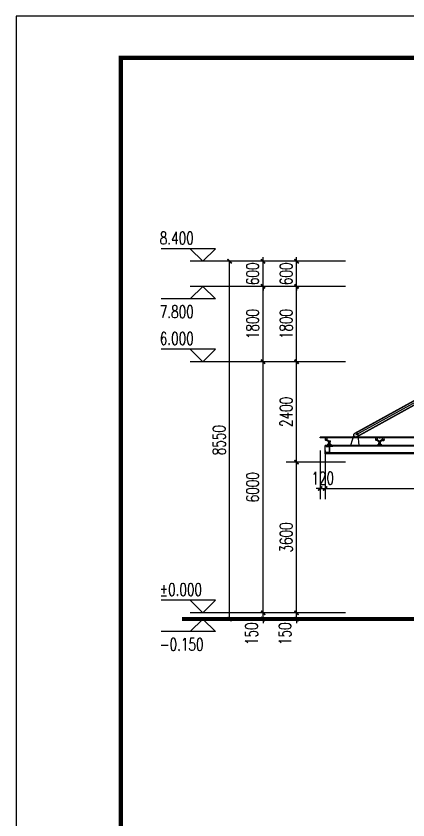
# Model space of a CAD drawing. Extents: x 63793 to 231107, y 20849 to 337643.
# Drawn here: x 131661 to 141011, y 147033 to 166242 of the extents above; entities that cross this region are included whole.
import ezdxf

# ---------------------------------------------------------------- set-up
doc = ezdxf.new("R2010")
doc.units = 0
doc.header["$LTSCALE"] = 1000
doc.header["$MEASUREMENT"] = 0
doc.linetypes.add('DOTE', pattern=[2.42, 2, -0.2, 0.02, -0.2])
for name, color, linetype in [('AXIS', 3, 'Continuous'), ('DIM_ELEV', 3, 'Continuous'), ('DOTE', 1, 'DOTE'), ('PUB_DIM', 3, 'Continuous'), ('PUB_TEXT', 7, 'Continuous'), ('PUB_TITLE', 4, 'Continuous')]:
    doc.layers.add(name, color=color, linetype=linetype)
doc.layers.add('屋面板１', color=4, linetype='Continuous', lineweight=5)
doc.styles.add('_TCH_DIM', font='SIMPLEX', dxfattribs={"bigfont": 'GBCBIG'})
doc.styles.add('_TCH_DIM_T3', font='SIMPLEX', dxfattribs={"width": 0.705882, "bigfont": 'GBCBIG'})
doc.dimstyles.new('_TCH_ARCH&&100', dxfattribs={"dimtxt": 297.5, "dimasz": 100, "dimexe": 250, "dimexo": 300, "dimgap": 100, "dimtad": 1, "dimdec": 0, "dimzin": 0, "dimdsep": 46, "dimtxsty": '_TCH_DIM_T3', "dimblk": 'ARCHTICK', "dimcen": 0.09, "dimclrt": 7, "dimazin": 2, "dimtfac": 1, "dimtdec": 0, "dimtix": 1, "dimtmove": 2, "dimatfit": 3, "dimfxl": 0, "dimtolj": 1, "dimtzin": 0, "dimarcsym": 0})

# ---------------------------------------------------------------- blocks, each defined once
blk = doc.blocks.new('yp')
at = {"linetype": 'ByBlock'}
for points in [[(309350, -60850), (309338, -60850), (309338, -60887), (309350, -60887)], [(310650, -60850), (310638, -60850), (310638, -60887), (310650, -60887)], [(311950, -60850), (311938, -60850), (311938, -60887), (311950, -60887)]]:
    blk.add_hatch(color=256, dxfattribs=at).paths.add_polyline_path(points)
for p, q in [((313397, -58201), (313447, -58186)), ((308756, -60754), (313376, -58206)), ((308784, -60750), (313355, -58225)), ((308798, -60845), (313418, -58297)), ((308819, -60827), (313390, -58301)), ((313397, -58301), (313447, -58305)), ((307927, -60870), (307927, -60850)), ((308727, -60800), (308648, -61050)), ((308827, -60800), (308846, -61050))]:
    blk.add_line(p, q)
for p, q in [((313295, -60850), (307927, -60850)), ((313295, -60870), (307927, -60870)), ((308047, -60850), (308047, -60907)), ((308085, -60850), (308085, -60907)), ((309247, -60850), (309247, -60907)), ((309285, -60850), (309285, -60907)), ((309338, -60850), (309338, -60887)), ((309409, -60850), (309409, -60907)), ((309447, -60850), (309447, -60907)), ((310547, -60850), (310547, -60907)), ((310585, -60850), (310585, -60907)), ((310638, -60850), (310638, -60887)), ((310709, -60850), (310709, -60907)), ((310747, -60850), (310747, -60907)), ((311847, -60850), (311847, -60907)), ((311885, -60850), (311885, -60907)), ((311938, -60850), (311938, -60887)), ((312009, -60850), (312009, -60907)), ((312047, -60850), (312047, -60907)), ((313147, -60850), (313147, -60901)), ((313185, -60850), (313185, -60901)), ((308043, -60907), (308043, -60925)), ((308088, -60907), (308043, -60907)), ((308088, -60925), (308043, -60925)), ((313447, -61050), (308047, -61050)), ((308047, -61250), (308047, -61050)), ((313447, -61070), (308047, -61070)), ((308052, -60925), (308052, -60930)), ((308080, -60930), (308052, -60930)), ((308060, -60930), (308060, -60935)), ((308072, -60935), (308060, -60935)), ((308072, -60930), (308072, -60935)), ((308080, -60925), (308080, -60930)), ((308085, -60925), (308121, -60956)), ((308088, -60907), (308130, -60942)), ((308088, -60907), (308088, -60925)), ((308088, -60925), (308121, -60953)), ((308109, -61024), (308184, -61024)), ((308109, -61050), (308109, -61024)), ((308123, -60942), (308121, -60945)), ((308121, -60965), (308121, -60945)), ((308123, -60967), (308121, -60965)), ((308123, -60942), (308171, -60942)), ((308123, -60967), (308171, -60967)), ((308126, -60967), (308126, -60967)), ((308126, -60967), (308126, -60987)), ((308126, -60967), (308168, -60967)), ((308126, -60987), (308168, -60987)), ((308126, -61020), (308126, -61017)), ((308126, -61017), (308168, -61017)), ((308126, -61020), (308168, -61020)), ((308126, -61030), (308126, -61027)), ((308126, -61027), (308168, -61027)), ((308126, -61030), (308168, -61030)), ((308128, -60970), (308128, -60985)), ((308128, -60970), (308166, -60970)), ((308128, -60985), (308166, -60985)), ((308128, -61042), (308128, -60987)), ((308128, -61042), (308166, -61042)), ((308131, -61040), (308131, -60987)), ((308131, -61040), (308163, -61040)), ((308163, -61040), (308163, -60987)), ((308166, -60985), (308166, -60970)), ((308166, -61042), (308166, -60987)), ((308168, -60967), (308168, -60967)), ((308168, -60987), (308168, -60967)), ((308168, -61020), (308168, -61017)), ((308168, -61030), (308168, -61027)), ((308171, -60942), (308173, -60945)), ((308171, -60967), (308173, -60965)), ((308173, -60965), (308173, -60945)), ((308184, -61024), (308184, -61050)), ((309288, -60907), (309243, -60907)), ((309243, -60907), (309243, -60925)), ((309288, -60925), (309243, -60925)), ((309252, -60925), (309252, -60930)), ((309280, -60930), (309252, -60930)), ((309260, -60930), (309260, -60935)), ((309272, -60935), (309260, -60935)), ((309272, -60930), (309272, -60935)), ((309280, -60925), (309280, -60930)), ((309285, -60925), (309321, -60956)), ((309288, -60907), (309330, -60942)), ((309288, -60907), (309288, -60925)), ((309288, -60925), (309321, -60953)), ((309309, -61024), (309384, -61024)), ((309309, -61050), (309309, -61024)), ((309323, -60942), (309321, -60945)), ((309321, -60965), (309321, -60945)), ((309323, -60967), (309321, -60965)), ((309323, -60942), (309371, -60942)), ((309323, -60967), (309371, -60967)), ((309326, -60967), (309326, -60967)), ((309326, -60967), (309326, -60987)), ((309326, -60967), (309368, -60967)), ((309326, -60987), (309368, -60987)), ((309326, -61020), (309326, -61017)), ((309326, -61017), (309368, -61017)), ((309326, -61020), (309368, -61020)), ((309326, -61030), (309326, -61027)), ((309326, -61027), (309368, -61027)), ((309326, -61030), (309368, -61030)), ((309328, -60970), (309328, -60985)), ((309328, -60970), (309366, -60970)), ((309328, -60985), (309366, -60985)), ((309328, -61042), (309328, -60987)), ((309328, -61042), (309366, -61042)), ((309331, -61040), (309331, -60987)), ((309331, -61040), (309363, -61040)), ((309363, -61040), (309363, -60987)), ((309406, -60907), (309364, -60942)), ((309366, -60985), (309366, -60970)), ((309366, -61042), (309366, -60987)), ((309368, -60967), (309368, -60967)), ((309368, -60987), (309368, -60967)), ((309368, -61020), (309368, -61017)), ((309368, -61030), (309368, -61027)), ((309371, -60942), (309373, -60945)), ((309371, -60967), (309373, -60965)), ((309406, -60925), (309373, -60953)), ((309409, -60925), (309373, -60956)), ((309373, -60965), (309373, -60945)), ((309384, -61024), (309384, -61050)), ((309406, -60907), (309451, -60907)), ((309406, -60907), (309406, -60925)), ((309406, -60925), (309451, -60925)), ((309414, -60925), (309414, -60930)), ((309414, -60930), (309442, -60930)), ((309422, -60930), (309422, -60935)), ((309422, -60935), (309434, -60935)), ((309434, -60930), (309434, -60935)), ((309442, -60925), (309442, -60930)), ((309451, -60907), (309451, -60925)), ((310588, -60907), (310543, -60907)), ((310543, -60907), (310543, -60925)), ((310588, -60925), (310543, -60925)), ((310552, -60925), (310552, -60930)), ((310580, -60930), (310552, -60930)), ((310560, -60930), (310560, -60935)), ((310572, -60935), (310560, -60935)), ((310572, -60930), (310572, -60935)), ((310580, -60925), (310580, -60930)), ((310585, -60925), (310621, -60956)), ((310588, -60907), (310630, -60942)), ((310588, -60907), (310588, -60925)), ((310588, -60925), (310621, -60953)), ((310609, -61024), (310684, -61024)), ((310609, -61050), (310609, -61024)), ((310623, -60942), (310621, -60945)), ((310621, -60965), (310621, -60945)), ((310623, -60967), (310621, -60965)), ((310623, -60942), (310671, -60942)), ((310623, -60967), (310671, -60967)), ((310626, -60967), (310626, -60967)), ((310626, -60967), (310626, -60987)), ((310626, -60967), (310668, -60967)), ((310626, -60987), (310668, -60987)), ((310626, -61020), (310626, -61017)), ((310626, -61017), (310668, -61017)), ((310626, -61020), (310668, -61020)), ((310626, -61030), (310626, -61027)), ((310626, -61027), (310668, -61027)), ((310626, -61030), (310668, -61030)), ((310628, -60970), (310628, -60985)), ((310628, -60970), (310666, -60970)), ((310628, -60985), (310666, -60985)), ((310628, -61042), (310628, -60987)), ((310628, -61042), (310666, -61042)), ((310631, -61040), (310631, -60987)), ((310631, -61040), (310663, -61040)), ((310663, -61040), (310663, -60987)), ((310706, -60907), (310664, -60942)), ((310666, -60985), (310666, -60970)), ((310666, -61042), (310666, -60987)), ((310668, -60967), (310668, -60967)), ((310668, -60987), (310668, -60967)), ((310668, -61020), (310668, -61017)), ((310668, -61030), (310668, -61027)), ((310671, -60942), (310673, -60945)), ((310671, -60967), (310673, -60965)), ((310706, -60925), (310673, -60953)), ((310709, -60925), (310673, -60956)), ((310673, -60965), (310673, -60945)), ((310684, -61024), (310684, -61050)), ((310706, -60907), (310751, -60907)), ((310706, -60907), (310706, -60925)), ((310706, -60925), (310751, -60925)), ((310714, -60925), (310714, -60930)), ((310714, -60930), (310742, -60930)), ((310722, -60930), (310722, -60935)), ((310722, -60935), (310734, -60935)), ((310734, -60930), (310734, -60935)), ((310742, -60925), (310742, -60930)), ((310751, -60907), (310751, -60925)), ((311888, -60907), (311843, -60907)), ((311843, -60907), (311843, -60925)), ((311888, -60925), (311843, -60925)), ((311852, -60925), (311852, -60930)), ((311880, -60930), (311852, -60930)), ((311860, -60930), (311860, -60935)), ((311872, -60935), (311860, -60935)), ((311872, -60930), (311872, -60935)), ((311880, -60925), (311880, -60930)), ((311885, -60925), (311921, -60956)), ((311888, -60907), (311930, -60942)), ((311888, -60907), (311888, -60925)), ((311888, -60925), (311921, -60953)), ((311909, -61024), (311984, -61024)), ((311909, -61050), (311909, -61024)), ((311923, -60942), (311921, -60945)), ((311921, -60965), (311921, -60945)), ((311923, -60967), (311921, -60965)), ((311923, -60942), (311971, -60942)), ((311923, -60967), (311971, -60967)), ((311926, -60967), (311926, -60967)), ((311926, -60967), (311926, -60987)), ((311926, -60967), (311968, -60967)), ((311926, -60987), (311968, -60987)), ((311926, -61020), (311926, -61017)), ((311926, -61017), (311968, -61017)), ((311926, -61020), (311968, -61020)), ((311926, -61030), (311926, -61027)), ((311926, -61027), (311968, -61027)), ((311926, -61030), (311968, -61030)), ((311928, -60970), (311928, -60985)), ((311928, -60970), (311966, -60970)), ((311928, -60985), (311966, -60985)), ((311928, -61042), (311928, -60987)), ((311928, -61042), (311966, -61042)), ((311931, -61040), (311931, -60987)), ((311931, -61040), (311963, -61040)), ((311963, -61040), (311963, -60987)), ((312006, -60907), (311964, -60942)), ((311966, -60985), (311966, -60970)), ((311966, -61042), (311966, -60987)), ((311968, -60967), (311968, -60967)), ((311968, -60987), (311968, -60967)), ((311968, -61020), (311968, -61017)), ((311968, -61030), (311968, -61027)), ((311971, -60942), (311973, -60945)), ((311971, -60967), (311973, -60965)), ((312006, -60925), (311973, -60953)), ((312009, -60925), (311973, -60956)), ((311973, -60965), (311973, -60945)), ((311984, -61024), (311984, -61050)), ((312006, -60907), (312051, -60907)), ((312006, -60907), (312006, -60925)), ((312006, -60925), (312051, -60925)), ((312014, -60925), (312014, -60930)), ((312014, -60930), (312042, -60930)), ((312022, -60930), (312022, -60935)), ((312022, -60935), (312034, -60935)), ((312034, -60930), (312034, -60935)), ((312042, -60925), (312042, -60930)), ((312051, -60907), (312051, -60925)), ((313188, -60901), (313143, -60901)), ((313143, -60901), (313143, -60920)), ((313188, -60920), (313143, -60920)), ((313152, -60920), (313152, -60925)), ((313180, -60925), (313152, -60925)), ((313160, -60925), (313160, -60930)), ((313172, -60930), (313160, -60930)), ((313172, -60925), (313172, -60930)), ((313180, -60920), (313180, -60925)), ((313185, -60920), (313221, -60950)), ((313188, -60901), (313230, -60936)), ((313188, -60901), (313188, -60920)), ((313188, -60920), (313221, -60947)), ((313209, -61018), (313284, -61018)), ((313209, -61050), (313209, -61018)), ((313223, -60936), (313221, -60939)), ((313221, -60959), (313221, -60939)), ((313223, -60961), (313221, -60959)), ((313223, -60936), (313271, -60936)), ((313223, -60961), (313271, -60961)), ((313226, -60961), (313226, -60961)), ((313226, -60961), (313226, -60981)), ((313226, -60961), (313268, -60961)), ((313226, -60981), (313268, -60981)), ((313226, -61014), (313226, -61011)), ((313226, -61011), (313268, -61011)), ((313226, -61014), (313268, -61014)), ((313226, -61024), (313226, -61021)), ((313226, -61021), (313268, -61021)), ((313226, -61024), (313268, -61024)), ((313228, -60964), (313228, -60979)), ((313228, -60964), (313266, -60964)), ((313228, -60979), (313266, -60979)), ((313228, -61036), (313228, -60981)), ((313228, -61036), (313266, -61036)), ((313231, -61034), (313231, -60981)), ((313231, -61034), (313263, -61034)), ((313263, -61034), (313263, -60981)), ((313266, -60979), (313266, -60964)), ((313266, -61036), (313266, -60981)), ((313268, -60961), (313268, -60961)), ((313268, -60981), (313268, -60961)), ((313268, -61014), (313268, -61011)), ((313268, -61024), (313268, -61021)), ((313271, -60936), (313273, -60939)), ((313271, -60961), (313273, -60959)), ((313273, -60959), (313273, -60939)), ((313284, -61018), (313284, -61050)), ((313447, -61230), (308047, -61230)), ((313447, -61250), (308047, -61250))]:
    blk.add_line(p, q, dxfattribs=at)
for points in [[(308067, -61070), (308067, -61080), (308142, -61080), (308142, -61220), (308067, -61220), (308067, -61230)], [(308227, -61070), (308227, -61080), (308152, -61080), (308152, -61220), (308227, -61220), (308227, -61230)]]:
    blk.add_lwpolyline(points)
for points in [[(308109, -61037, -0.366657), (308099, -61050, 0.153977)], [(308184, -61037, 0.366657), (308195, -61050, -0.153977)], [(309309, -61037, -0.366657), (309299, -61050, 0.153977)], [(309309, -61037, -0.366657), (309299, -61050, 0.153977)], [(309384, -61037, 0.366657), (309395, -61050, -0.153977)], [(310609, -61037, -0.366657), (310599, -61050, 0.153977)], [(310609, -61037, -0.366657), (310599, -61050, 0.153977)], [(310684, -61037, 0.366657), (310695, -61050, -0.153977)], [(311909, -61037, -0.366657), (311899, -61050, 0.153977)], [(311909, -61037, -0.366657), (311899, -61050, 0.153977)], [(311984, -61037, 0.366657), (311995, -61050, -0.153977)], [(313209, -61037, -0.366657), (313199, -61050, 0.153977)], [(313284, -61037, 0.366657), (313295, -61050, -0.153977)]]:
    blk.add_lwpolyline(points, format="xyb", dxfattribs=at)
for centre in [(313397, -58251), (308777, -60800)]:
    blk.add_circle(centre, 50)
for centre in [(308147, -60955), (309347, -60955), (310647, -60955), (311947, -60955), (313247, -60949)]:
    blk.add_circle(centre, 8.64, dxfattribs=at)
at = {"layer": 'DIM_ELEV'}
blk.add_line((312876, -60850), (311876, -60850), dxfattribs=at)
at = {"layer": 'DOTE'}
blk.add_line((308777, -60800), (313397, -58251), dxfattribs=at)
at = {"layer": '屋面板１', "color": 1, "ltscale": 0.5, "const_width": 0.645}
for points in [[(313303, -60855), (313295, -60850), (313295, -61050), (313447, -61050), (313447, -60850), (313439, -60855)], [(313301, -60857), (313298, -60856), (313298, -61047), (313444, -61047), (313444, -60856), (313441, -60858)]]:
    blk.add_lwpolyline(points, dxfattribs=at)
blk = doc.blocks.new('_ArchTick')
at = {"color": 0, "linetype": 'ByBlock', "const_width": 0.4}
blk.add_lwpolyline([(-0.5, -0.5), (0.5, 0.5)], dxfattribs=at)
blk = doc.blocks.new('*D601')
at = {"layer": 'Defpoints', "color": 0, "transparency": 16777216}
for p in [(139039, 156163), (144439, 156163), (144439, 154952)]:
    blk.add_point(p, dxfattribs=at)
at = {"layer": 'PUB_DIM', "color": 0, "lineweight": -2, "transparency": 16777216}
for p, q in [((139039, 155863), (139039, 154702)), ((144439, 155863), (144439, 154702)), ((139039, 154952), (144439, 154952))]:
    blk.add_line(p, q, dxfattribs=at)
at = {"layer": 'PUB_DIM', "color": 0, "lineweight": -2, "transparency": 16777216, "xscale": 100, "yscale": 100, "zscale": 100, "rotation": 180}
blk.add_blockref('_ArchTick', (139039, 154952), dxfattribs=at)
at = {"layer": 'PUB_DIM', "color": 0, "lineweight": -2, "transparency": 16777216, "xscale": 100, "yscale": 100, "zscale": 100}
blk.add_blockref('_ArchTick', (144439, 154952), dxfattribs=at)
at = {"layer": 'PUB_DIM', "color": 7, "transparency": 16777216, "insert": (141739, 155201), "char_height": 297.5, "attachment_point": 5, "style": '_TCH_DIM_T3'}
blk.add_mtext('\\A1;5400', dxfattribs=at)
blk = doc.blocks.new('*D602')
at = {"layer": 'Defpoints', "color": 0, "transparency": 16777216}
for p in [(138919, 156163), (139039, 156163), (139039, 154952)]:
    blk.add_point(p, dxfattribs=at)
at = {"layer": 'PUB_DIM', "color": 0, "lineweight": -2, "transparency": 16777216}
for p, q in [((138919, 155863), (138919, 154702)), ((139039, 155863), (139039, 154702)), ((138919, 154952), (138819, 154952)), ((138919, 154952), (139039, 154952)), ((139039, 154952), (139139, 154952))]:
    blk.add_line(p, q, dxfattribs=at)
at = {"layer": 'PUB_DIM', "color": 0, "lineweight": -2, "transparency": 16777216, "xscale": 100, "yscale": 100, "zscale": 100}
blk.add_blockref('_ArchTick', (138919, 154952), dxfattribs=at)
at = {"layer": 'PUB_DIM', "color": 0, "lineweight": -2, "transparency": 16777216, "xscale": 100, "yscale": 100, "zscale": 100, "rotation": 180}
blk.add_blockref('_ArchTick', (139039, 154952), dxfattribs=at)
at = {"layer": 'PUB_DIM', "color": 7, "transparency": 16777216, "insert": (138979, 155201), "char_height": 297.5, "attachment_point": 5, "style": '_TCH_DIM_T3'}
blk.add_mtext('\\A1;120', dxfattribs=at)
blk = doc.blocks.new('*D945')
at = {"layer": 'Defpoints', "color": 0, "transparency": 16777216}
for p in [(138354, 151983), (139826, 151983), (139826, 151833)]:
    blk.add_point(p, dxfattribs=at)
at = {"layer": 'PUB_DIM', "color": 0, "lineweight": -2, "transparency": 16777216}
for p, q in [((139526, 151983), (138104, 151983)), ((138354, 151983), (138354, 152083)), ((138354, 151833), (138354, 151983)), ((139526, 151833), (138104, 151833)), ((138354, 151833), (138354, 151733))]:
    blk.add_line(p, q, dxfattribs=at)
at = {"layer": 'PUB_DIM', "color": 0, "lineweight": -2, "transparency": 16777216, "xscale": 100, "yscale": 100, "zscale": 100}
for p, rotation in [((138354, 151983), 270), ((138354, 151833), 90)]:
    blk.add_blockref('_ArchTick', p, dxfattribs=dict(at, rotation=rotation))
at = {"layer": 'PUB_DIM', "color": 7, "transparency": 16777216, "insert": (138079, 151483), "char_height": 297.5, "attachment_point": 5, "rotation": 90, "style": '_TCH_DIM_T3'}
blk.add_mtext('\\A1;150', dxfattribs=at)
blk = doc.blocks.new('*D946')
at = {"layer": 'Defpoints', "color": 0, "transparency": 16777216}
for p in [(138354, 155583), (139826, 155583), (139826, 151983)]:
    blk.add_point(p, dxfattribs=at)
at = {"layer": 'PUB_DIM', "color": 0, "lineweight": -2, "transparency": 16777216}
for p, q in [((139526, 155583), (138104, 155583)), ((138354, 151983), (138354, 155583)), ((139526, 151983), (138104, 151983))]:
    blk.add_line(p, q, dxfattribs=at)
at = {"layer": 'PUB_DIM', "color": 0, "lineweight": -2, "transparency": 16777216, "xscale": 100, "yscale": 100, "zscale": 100}
for p, rotation in [((138354, 155583), 90), ((138354, 151983), 270)]:
    blk.add_blockref('_ArchTick', p, dxfattribs=dict(at, rotation=rotation))
at = {"layer": 'PUB_DIM', "color": 7, "transparency": 16777216, "insert": (138106, 153783), "char_height": 297.5, "attachment_point": 5, "rotation": 90, "style": '_TCH_DIM_T3'}
blk.add_mtext('\\A1;3600', dxfattribs=at)
blk = doc.blocks.new('*D947')
at = {"layer": 'Defpoints', "color": 0, "transparency": 16777216}
for p in [(138354, 157983), (139826, 157983), (139826, 155583)]:
    blk.add_point(p, dxfattribs=at)
at = {"layer": 'PUB_DIM', "color": 0, "lineweight": -2, "transparency": 16777216}
for p, q in [((139526, 157983), (138104, 157983)), ((138354, 155583), (138354, 157983)), ((139526, 155583), (138104, 155583))]:
    blk.add_line(p, q, dxfattribs=at)
at = {"layer": 'PUB_DIM', "color": 0, "lineweight": -2, "transparency": 16777216, "xscale": 100, "yscale": 100, "zscale": 100}
for p, rotation in [((138354, 157983), 90), ((138354, 155583), 270)]:
    blk.add_blockref('_ArchTick', p, dxfattribs=dict(at, rotation=rotation))
at = {"layer": 'PUB_DIM', "color": 7, "transparency": 16777216, "insert": (138106, 156783), "char_height": 297.5, "attachment_point": 5, "rotation": 90, "style": '_TCH_DIM_T3'}
blk.add_mtext('\\A1;2400', dxfattribs=at)
blk = doc.blocks.new('*D948')
at = {"layer": 'Defpoints', "color": 0, "transparency": 16777216}
for p in [(138354, 159783), (139826, 159783), (139826, 157983)]:
    blk.add_point(p, dxfattribs=at)
at = {"layer": 'PUB_DIM', "color": 0, "lineweight": -2, "transparency": 16777216}
for p, q in [((139526, 159783), (138104, 159783)), ((138354, 157983), (138354, 159783)), ((139526, 157983), (138104, 157983))]:
    blk.add_line(p, q, dxfattribs=at)
at = {"layer": 'PUB_DIM', "color": 0, "lineweight": -2, "transparency": 16777216, "xscale": 100, "yscale": 100, "zscale": 100}
for p, rotation in [((138354, 159783), 90), ((138354, 157983), 270)]:
    blk.add_blockref('_ArchTick', p, dxfattribs=dict(at, rotation=rotation))
at = {"layer": 'PUB_DIM', "color": 7, "transparency": 16777216, "insert": (138106, 158883), "char_height": 297.5, "attachment_point": 5, "rotation": 90, "style": '_TCH_DIM_T3'}
blk.add_mtext('\\A1;1800', dxfattribs=at)
blk = doc.blocks.new('*D949')
at = {"layer": 'Defpoints', "color": 0, "transparency": 16777216}
for p in [(138354, 160383), (139826, 160383), (139826, 159783)]:
    blk.add_point(p, dxfattribs=at)
at = {"layer": 'PUB_DIM', "color": 0, "lineweight": -2, "transparency": 16777216}
for p, q in [((138354, 160383), (138354, 160483)), ((139526, 160383), (138104, 160383)), ((138354, 159783), (138354, 160383)), ((139526, 159783), (138104, 159783)), ((138354, 159783), (138354, 159683))]:
    blk.add_line(p, q, dxfattribs=at)
at = {"layer": 'PUB_DIM', "color": 0, "lineweight": -2, "transparency": 16777216, "xscale": 100, "yscale": 100, "zscale": 100}
for p, rotation in [((138354, 160383), 270), ((138354, 159783), 90)]:
    blk.add_blockref('_ArchTick', p, dxfattribs=dict(at, rotation=rotation))
at = {"layer": 'PUB_DIM', "color": 7, "transparency": 16777216, "insert": (138106, 160083), "char_height": 297.5, "attachment_point": 5, "rotation": 90, "style": '_TCH_DIM_T3'}
blk.add_mtext('\\A1;600', dxfattribs=at)
blk = doc.blocks.new('*D950')
at = {"layer": 'AXIS', "color": 0, "lineweight": -2, "transparency": 16777216}
for p, q in [((138481, 160383), (136505, 160383)), ((136755, 151833), (136755, 160383)), ((138481, 151833), (136505, 151833))]:
    blk.add_line(p, q, dxfattribs=at)
at = {"layer": 'Defpoints', "color": 0, "transparency": 16777216}
for p in [(136755, 160383), (138781, 160383), (138781, 151833)]:
    blk.add_point(p, dxfattribs=at)
at = {"layer": 'AXIS', "color": 0, "lineweight": -2, "transparency": 16777216, "xscale": 100, "yscale": 100, "zscale": 100}
for p, rotation in [((136755, 160383), 90), ((136755, 151833), 270)]:
    blk.add_blockref('_ArchTick', p, dxfattribs=dict(at, rotation=rotation))
at = {"layer": 'AXIS', "color": 7, "transparency": 16777216, "insert": (136506, 156108), "char_height": 297.5, "attachment_point": 5, "rotation": 90, "style": '_TCH_DIM_T3'}
blk.add_mtext('\\A1;8550', dxfattribs=at)
blk = doc.blocks.new('*D951')
at = {"layer": 'AXIS', "color": 0, "lineweight": -2, "transparency": 16777216}
for p, q in [((138496, 151983), (137305, 151983)), ((137555, 151983), (137555, 152083)), ((137555, 151833), (137555, 151983)), ((138496, 151833), (137305, 151833)), ((137555, 151833), (137555, 151733))]:
    blk.add_line(p, q, dxfattribs=at)
at = {"layer": 'Defpoints', "color": 0, "transparency": 16777216}
for p in [(137555, 151983), (138796, 151983), (138796, 151833)]:
    blk.add_point(p, dxfattribs=at)
at = {"layer": 'AXIS', "color": 0, "lineweight": -2, "transparency": 16777216, "xscale": 100, "yscale": 100, "zscale": 100}
for p, rotation in [((137555, 151983), 270), ((137555, 151833), 90)]:
    blk.add_blockref('_ArchTick', p, dxfattribs=dict(at, rotation=rotation))
at = {"layer": 'AXIS', "color": 7, "transparency": 16777216, "insert": (137280, 151483), "char_height": 297.5, "attachment_point": 5, "rotation": 90, "style": '_TCH_DIM_T3'}
blk.add_mtext('\\A1;150', dxfattribs=at)
blk = doc.blocks.new('*D952')
at = {"layer": 'AXIS', "color": 0, "lineweight": -2, "transparency": 16777216}
for p, q in [((138496, 157983), (137305, 157983)), ((137555, 151983), (137555, 157983)), ((138496, 151983), (137305, 151983))]:
    blk.add_line(p, q, dxfattribs=at)
at = {"layer": 'Defpoints', "color": 0, "transparency": 16777216}
for p in [(137555, 157983), (138796, 157983), (138796, 151983)]:
    blk.add_point(p, dxfattribs=at)
at = {"layer": 'AXIS', "color": 0, "lineweight": -2, "transparency": 16777216, "xscale": 100, "yscale": 100, "zscale": 100}
for p, rotation in [((137555, 157983), 90), ((137555, 151983), 270)]:
    blk.add_blockref('_ArchTick', p, dxfattribs=dict(at, rotation=rotation))
at = {"layer": 'AXIS', "color": 7, "transparency": 16777216, "insert": (137306, 154983), "char_height": 297.5, "attachment_point": 5, "rotation": 90, "style": '_TCH_DIM_T3'}
blk.add_mtext('\\A1;6000', dxfattribs=at)
blk = doc.blocks.new('*D953')
at = {"layer": 'AXIS', "color": 0, "lineweight": -2, "transparency": 16777216}
for p, q in [((138496, 159783), (137305, 159783)), ((137555, 157983), (137555, 159783)), ((138496, 157983), (137305, 157983))]:
    blk.add_line(p, q, dxfattribs=at)
at = {"layer": 'Defpoints', "color": 0, "transparency": 16777216}
for p in [(137555, 159783), (138796, 159783), (138796, 157983)]:
    blk.add_point(p, dxfattribs=at)
at = {"layer": 'AXIS', "color": 0, "lineweight": -2, "transparency": 16777216, "xscale": 100, "yscale": 100, "zscale": 100}
for p, rotation in [((137555, 159783), 90), ((137555, 157983), 270)]:
    blk.add_blockref('_ArchTick', p, dxfattribs=dict(at, rotation=rotation))
at = {"layer": 'AXIS', "color": 7, "transparency": 16777216, "insert": (137306, 158883), "char_height": 297.5, "attachment_point": 5, "rotation": 90, "style": '_TCH_DIM_T3'}
blk.add_mtext('\\A1;1800', dxfattribs=at)
blk = doc.blocks.new('*D954')
at = {"layer": 'AXIS', "color": 0, "lineweight": -2, "transparency": 16777216}
for p, q in [((137555, 160383), (137555, 160483)), ((138496, 160383), (137305, 160383)), ((137555, 159783), (137555, 160383)), ((138496, 159783), (137305, 159783)), ((137555, 159783), (137555, 159683))]:
    blk.add_line(p, q, dxfattribs=at)
at = {"layer": 'Defpoints', "color": 0, "transparency": 16777216}
for p in [(137555, 160383), (138796, 160383), (138796, 159783)]:
    blk.add_point(p, dxfattribs=at)
at = {"layer": 'AXIS', "color": 0, "lineweight": -2, "transparency": 16777216, "xscale": 100, "yscale": 100, "zscale": 100}
for p, rotation in [((137555, 160383), 270), ((137555, 159783), 90)]:
    blk.add_blockref('_ArchTick', p, dxfattribs=dict(at, rotation=rotation))
at = {"layer": 'AXIS', "color": 7, "transparency": 16777216, "insert": (137306, 160083), "char_height": 297.5, "attachment_point": 5, "rotation": 90, "style": '_TCH_DIM_T3'}
blk.add_mtext('\\A1;600', dxfattribs=at)

msp = doc.modelspace()

# ---------------------------------------------------------------- linework, layer by layer
at = {"const_width": 100}
msp.add_lwpolyline([(144438.9, 151983.4), (141938.9, 151833.4), (135619.7, 151833.4)], dxfattribs=at)
at = {"layer": 'DIM_ELEV'}
for p, q in [((136416.5, 160683.4), (135120.4, 160683.4)), ((136116.5, 160383.4), (135816.5, 160683.4)), ((136116.5, 160383.4), (136416.5, 160683.4)), ((138114.2, 160383.4), (135816.5, 160383.4)), ((136116.5, 159783.4), (135816.5, 159483.4)), ((138114.2, 159783.4), (135816.5, 159783.4)), ((136116.5, 159783.4), (136416.5, 159483.4)), ((136416.5, 159483.4), (135120.4, 159483.4)), ((136416.5, 158283.4), (135120.4, 158283.4)), ((136116.5, 157983.4), (135816.5, 158283.4)), ((136116.5, 157983.4), (136416.5, 158283.4)), ((138114.2, 157983.4), (135816.5, 157983.4)), ((136416.5, 152283.4), (135120.4, 152283.4)), ((136116.5, 151983.4), (135816.5, 152283.4)), ((136116.5, 151983.4), (136416.5, 152283.4)), ((138114.2, 151983.4), (135816.5, 151983.4)), ((136116.5, 151833.4), (135816.5, 151533.4)), ((138114.2, 151833.4), (135816.5, 151833.4)), ((136116.5, 151833.4), (136416.5, 151533.4)), ((136416.5, 151533.4), (135120.4, 151533.4))]:
    msp.add_line(p, q, dxfattribs=at)
at = {"layer": 'PUB_TITLE'}
msp.add_lwpolyline([(131661.1, 124242.4), (220861.1, 124242.4), (220861.1, 166242.4), (131661.1, 166242.4)], close=True, dxfattribs=at)
at = {"layer": 'PUB_TITLE', "const_width": 100}
msp.add_lwpolyline([(134161.1, 125242.4), (219861.1, 125242.4), (219861.1, 165242.4), (134161.1, 165242.4)], close=True, dxfattribs=at)

# ---------------------------------------------------------------- block references
msp.add_blockref('yp', (-169008, 217033.3))

# ---------------------------------------------------------------- texts
at = {"layer": 'PUB_TEXT', "style": '_TCH_DIM', "width": 0.705882}
for s, p in [('8.400', (135090.4, 160788.4)), ('7.800', (135090.4, 159028.4)), ('6.000', (135090.4, 158388.4)), ('%%P0.000', (135090.4, 152388.4)), ('-0.150', (135090.4, 151078.4))]:
    msp.add_text(s, height=297.5, dxfattribs=at).set_placement(p)

# ---------------------------------------------------------------- dimensions: what is measured, and where the dimension line sits
at = {"layer": 'AXIS'}
for p1, p2, distance, text, picture, middle in [((138781.3, 151833.4), (138781.3, 160383.4), 2026.8, '8550', '*D950', (136505.8, 156108.4)), ((138796.5, 159783.4), (138796.5, 160383.4), 1242, '600', '*D954', (137305.8, 160083.4)), ((138796.5, 157983.4), (138796.5, 159783.4), 1242, '1800', '*D953', (137305.8, 158883.4)), ((138796.5, 151983.4), (138796.5, 157983.4), 1242, '6000', '*D952', (137305.8, 154983.4))]:
    dim = msp.add_aligned_dim(p1=p1, p2=p2, distance=distance, text=text, dimstyle='_TCH_ARCH&&100', dxfattribs=at)
    dim.commit()
    dim.dimension.update_dxf_attribs({"geometry": picture, "text_midpoint": middle})
dim = msp.add_linear_dim(base=(137554.5, 151983.4), p1=(138796.5, 151833.4), p2=(138796.5, 151983.4), angle=90, text='150', dimstyle='_TCH_ARCH&&100', dxfattribs=at)
dim.commit()
dim.dimension.update_dxf_attribs({"geometry": '*D951', "text_midpoint": (137279.5, 151483.4), "dimtype": 129})
at = {"layer": 'PUB_DIM'}
for p1, p2, distance, text, picture, middle in [((139825.6, 159783.4), (139825.6, 160383.4), 1471.1, '600', '*D949', (138105.7, 160083.4)), ((139825.6, 157983.4), (139825.6, 159783.4), 1471.1, '1800', '*D948', (138105.7, 158883.4)), ((139825.6, 155583.4), (139825.6, 157983.4), 1471.1, '2400', '*D947', (138105.7, 156783.4)), ((138918.9, 156163.4), (139038.9, 156163.4), -1211.4, '120', '*D602', (138978.9, 155200.8)), ((139038.9, 156163.4), (144438.9, 156163.4), -1211.4, '5400', '*D601', (141738.9, 155200.8)), ((139825.6, 151983.4), (139825.6, 155583.4), 1471.1, '3600', '*D946', (138105.7, 153783.4))]:
    dim = msp.add_aligned_dim(p1=p1, p2=p2, distance=distance, text=text, dimstyle='_TCH_ARCH&&100', dxfattribs=at)
    dim.commit()
    dim.dimension.update_dxf_attribs({"geometry": picture, "text_midpoint": middle})
dim = msp.add_linear_dim(base=(138354.5, 151983.4), p1=(139825.6, 151833.4), p2=(139825.6, 151983.4), angle=90, text='150', dimstyle='_TCH_ARCH&&100', dxfattribs=at)
dim.commit()
dim.dimension.update_dxf_attribs({"geometry": '*D945', "text_midpoint": (138079.5, 151483.4), "dimtype": 129})

doc.saveas('drawing.dxf')
